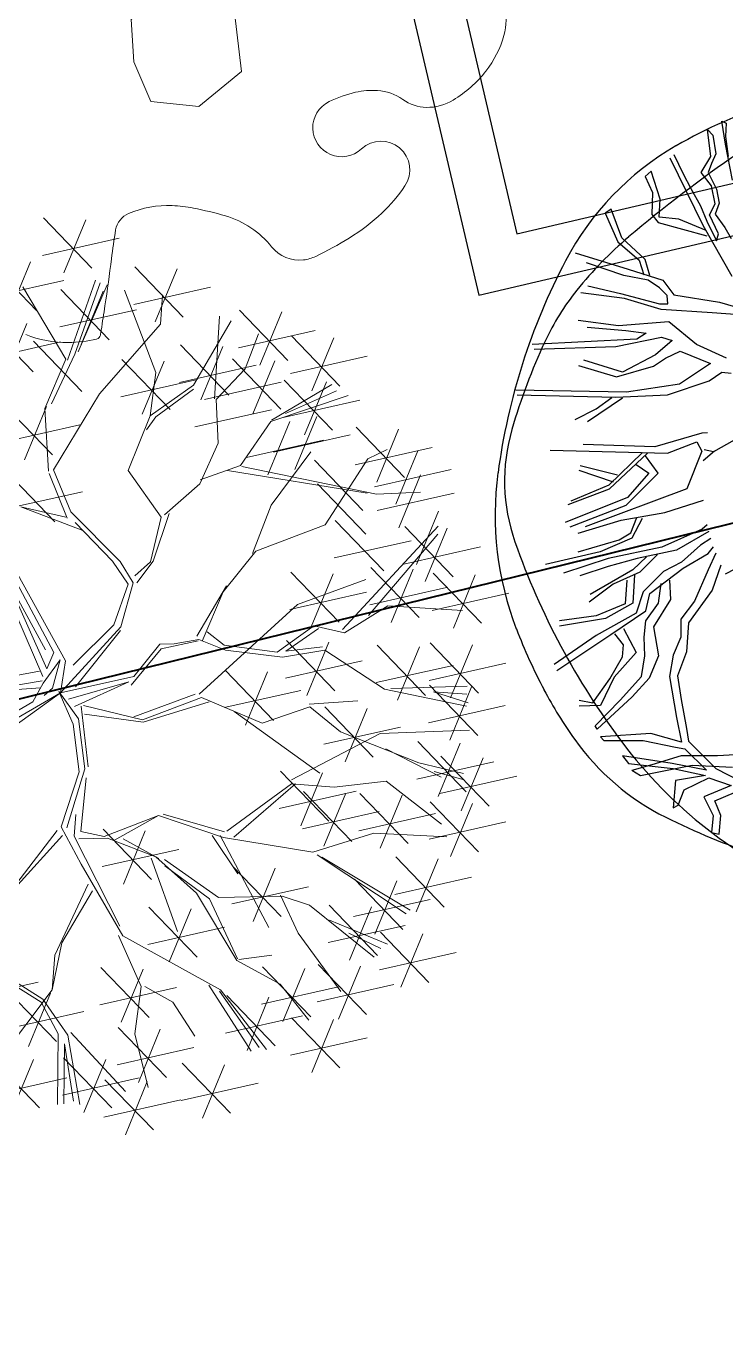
# Model space of a CAD drawing. Extents: x 2080 to 102394, y 2071 to 93424.
# Drawn here: x 86497.8 to 86621.1, y 76746.2 to 76977.4 of the extents above; entities that cross this region are included whole.
import ezdxf

# ---------------------------------------------------------------- set-up
doc = ezdxf.new("R2010")
doc.units = 0
doc.header["$LTSCALE"] = 20
doc.header["$MEASUREMENT"] = 0
for name, color, linetype, lineweight in [('fence', 13, 'FENCELINE2', 40), ('naval tree', 105, 'Continuous', 9), ('NEEM TREE', 84, 'Continuous', 5), ('tree', 60, 'Continuous', 0), ('tree1', 110, 'Continuous', 9)]:
    doc.layers.add(name, color=color, linetype=linetype, lineweight=lineweight)
doc.layers.add('proposed tree', color=3, linetype='Continuous')
doc.linetypes.add('FENCELINE2', pattern='A,0.25,-0.1,[132,ltypeshp.shx,S=0.1,R=0,X=-0.1,Y=0],-0.1,1', length=1.45)

# ---------------------------------------------------------------- blocks, each defined once
blk = doc.blocks.new('TREE')
at = {"layer": 'tree', "linetype": 'ByBlock'}
for p, q in [((0.442, 0.3992), (0.4563, 0.5066)), ((0.4097, 0.4715), (0.5049, 0.3949)), ((0.5469, 0.3728), (0.5612, 0.4802)), ((0.3638, 0.3439), (0.3781, 0.4513)), ((0.4091, 0.4286), (0.495, 0.4535)), ((0.4112, 0.3162), (0.4576, 0.4387)), ((0.5146, 0.4451), (0.6098, 0.3685)), ((0.3315, 0.4162), (0.4267, 0.3396)), ((0.514, 0.4023), (0.5999, 0.4271)), ((0.331, 0.3733), (0.4169, 0.3982)), ((0.4765, 0.2826), (0.4908, 0.3899)), ((0.3874, 0.2656), (0.4017, 0.373)), ((0.2815, 0.24), (0.2958, 0.3473)), ((0.4116, 0.3135), (0.5357, 0.3568)), ((0.4261, 0.3103), (0.5371, 0.3486)), ((0.4443, 0.3549), (0.5395, 0.2783)), ((0.5416, 0.3382), (0.4319, 0.3085)), ((0.4437, 0.312), (0.5296, 0.3369)), ((0.2492, 0.3123), (0.3445, 0.2357)), ((0.3309, 0.2942), (0.4112, 0.3162)), ((0.3427, 0.2907), (0.4261, 0.3103)), ((0.482, 0.194), (0.5517, 0.312)), ((0.5755, 0.2144), (0.5898, 0.3218)), ((0.2487, 0.2694), (0.3346, 0.2943)), ((0.258, 0.2288), (0.3309, 0.2942)), ((0.5433, 0.2867), (0.6385, 0.2101)), ((0.2028, 0.1723), (0.2171, 0.2796)), ((0.5427, 0.2438), (0.6286, 0.2687)), ((0.1705, 0.2446), (0.2658, 0.168)), ((0.4505, 0.1408), (0.4648, 0.2482)), ((0.545, 0.2352), (0.5826, 0.2612)), ((0.2186, 0.1635), (0.1881, 0.2282)), ((0.1881, 0.2282), (0.2188, 0.13)), ((0.2191, 0.1608), (0.2558, 0.2257)), ((0.23, 0.1627), (0.2643, 0.2243)), ((0.2643, 0.2243), (0.4012, 0.2418)), ((0.4012, 0.2418), (0.545, 0.2352)), ((0.0025, 0.0374), (0.0981, 0.2158)), ((0.4183, 0.2131), (0.5135, 0.1365)), ((0.0437, 0.0249), (0.1115, 0.1872)), ((0.4177, 0.1703), (0.5036, 0.1951)), ((0.4236, 0.1589), (0.482, 0.194)), ((0.525, 0.0834), (0.5393, 0.1908)), ((0.0159, 0.0397), (0.0879, 0.1775)), ((0.0879, 0.1775), (0.0377, 0.06)), ((0.099, 0.1765), (0.0428, 0.0471)), ((0.5067, 0.0974), (0.6118, 0.171)), ((0.2103, 0.0643), (0.2214, 0.1471)), ((0.2175, 0.0543), (0.23, 0.1627)), ((0.3358, 0.1329), (0.4236, 0.1589)), ((0.4028, 0.1499), (0.4277, 0.1511)), ((0.4236, 0.1589), (0.503, 0.136)), ((0.4277, 0.1511), (0.4981, 0.1322)), ((0.4927, 0.1557), (0.588, 0.0791)), ((0.503, 0.136), (0.6177, 0.1524)), ((0.6242, 0.0451), (0.6385, 0.1524)), ((0.311, 0.0476), (0.3358, 0.1329)), ((0.4922, 0.1129), (0.5781, 0.1377)), ((0.4961, 0.109), (0.5913, 0.0324)), ((0.5581, 0.0067), (0.5724, 0.1141)), ((0.5725, 0.0889), (0.6283, 0.1067)), ((0.5919, 0.1174), (0.6871, 0.0408)), ((0.0062, 0.0465), (-0.0561, 0.1003)), ((0.4533, 0.094), (0.5485, 0.0174)), ((0.4561, 0.0497), (0.5072, 0.0947)), ((0.5072, 0.0947), (0.5725, 0.0889)), ((0.5914, 0.0745), (0.6773, 0.0994)), ((-0.0133, 0.0293), (-0.0577, 0.0777)), ((-0.0029, 0.0338), (-0.0424, 0.0691)), ((0.1976, 0.0229), (0.2103, 0.0643)), ((0.6432, -0.043), (0.6575, 0.0644)), ((0, 0), (-0.1256, 0.0491)), ((-0.0378, 0.0249), (-0.1182, 0.0561)), ((0.0428, 0.0471), (0.0159, 0.0397)), ((0.2039, 0.0183), (0.2175, 0.0543)), ((0.2461, 0.0172), (0.311, 0.0476)), ((0.2494, 0.0148), (0.3232, 0.0414)), ((0.3168, 0.0458), (0.3889, 0.0329)), ((0.3889, 0.0329), (0.4561, 0.0497)), ((0.5252, 0.0362), (0.6111, 0.061)), ((0, 0), (-0.1317, 0.0372)), ((-0.0049, 0.0305), (-0.0378, 0.0249)), ((0.0395, 0.0323), (-0.0049, 0.0305)), ((-0.0022, 0.0143), (0.0395, 0.0323)), ((0, 0), (0.0437, 0.0249)), ((0.1342, 0.0011), (0.1976, 0.0229)), ((0.2143, 0.023), (0.2461, 0.0172)), ((0.3938, 0.0364), (0.4502, 0.0012)), ((0.5825, -0.0766), (0.5968, 0.0307)), ((0.6109, 0.0293), (0.7061, -0.0473)), ((-0.0003, 0.0032), (-0.0258, -0.0459)), ((-0.0193, 0.0171), (-0.0022, 0.0143)), ((-0.0003, 0.0032), (-0.0143, -0.0468)), ((0, 0), (0.0907, -0.0733)), ((0, 0), (0.1387, -0.0093)), ((0.0457, 0.0112), (0.1342, 0.0011)), ((0.1387, -0.0093), (0.2039, 0.0183)), ((0.2077, 0.0135), (0.2494, 0.0148)), ((0.5395, -0.1795), (0.4317, 0.012)), ((0.4502, 0.0012), (0.5332, 0.0068)), ((0.4662, 0.0016), (0.5615, -0.075)), ((0.5332, 0.0068), (0.6399, -0.0619)), ((0.5359, 0.0073), (0.6375, -0.0315)), ((0.6103, -0.0135), (0.6962, 0.0113)), ((0, -0.016), (0.0794, -0.0725)), ((0.0218, -0.0124), (0.1337, -0.0129)), ((0.4506, -0.0014), (0.5471, -0.1922)), ((0.4657, -0.0413), (0.5516, -0.0164)), ((0.5502, -0.0043), (0.6454, -0.0809)), ((0.634, -0.0433), (0.5572, -0.0031)), ((0.0037, -0.0378), (-0.0634, -0.105)), ((0.0794, -0.0725), (-0.0032, -0.0305)), ((0.0068, -0.04), (0.0464, -0.1257)), ((0.4988, -0.026), (0.594, -0.1026)), ((0.5497, -0.0472), (0.6356, -0.0223)), ((-0.0258, -0.0459), (-0.0782, -0.0994)), ((-0.0143, -0.0468), (-0.069, -0.1031)), ((-0.0027, -0.05), (0.0442, -0.1288)), ((0.4982, -0.0688), (0.5841, -0.044)), ((0.0776, -0.0784), (0.1507, -0.0801)), ((0.0907, -0.0733), (0.1551, -0.0736)), ((0.1507, -0.0801), (0.1961, -0.1171)), ((0.1551, -0.0736), (0.1692, -0.0909)), ((0.3552, -0.0987), (0.4322, -0.0745)), ((0.4322, -0.0745), (0.5351, -0.0711)), ((-0.0782, -0.0994), (-0.1625, -0.1303)), ((0.1692, -0.0909), (0.1988, -0.1166)), ((0.1997, -0.1222), (0.28, -0.1002)), ((0.2908, -0.0984), (0.2006, -0.1108)), ((0.28, -0.1002), (0.361, -0.1005)), ((0.361, -0.1005), (0.4605, -0.1592)), ((0.5143, -0.1912), (0.5286, -0.0838)), ((-0.069, -0.1031), (-0.1583, -0.1382)), ((-0.1491, -0.159), (-0.0787, -0.1133)), ((0.1285, -0.1649), (0.0414, -0.1124)), ((0.1988, -0.1166), (0.2115, -0.1592)), ((0.216, -0.1194), (0.2161, -0.1529)), ((0.4883, -0.2176), (0.5026, -0.1102)), ((0.5946, -0.21), (0.6089, -0.1026)), ((-0.1708, -0.1289), (-0.2851, -0.1315)), ((-0.1717, -0.1404), (-0.2819, -0.1338)), ((-0.1625, -0.1303), (-0.1885, -0.1908)), ((-0.1334, -0.1363), (-0.1611, -0.1553)), ((0.0442, -0.1288), (0.1326, -0.1893)), ((0.0464, -0.1257), (0.1304, -0.1758)), ((0.5623, -0.1377), (0.6576, -0.2143)), ((-0.1611, -0.1553), (-0.2266, -0.2977)), ((-0.1491, -0.159), (-0.1325, -0.1923)), ((0.2115, -0.1592), (0.2579, -0.2353)), ((0.2161, -0.1529), (0.2589, -0.2239)), ((0.4605, -0.1592), (0.5815, -0.1472)), ((0.5618, -0.1806), (0.6477, -0.1557)), ((0.5815, -0.1472), (0.612, -0.1616)), ((-0.4689, -0.1762), (-0.3736, -0.2528)), ((-0.1597, -0.1636), (-0.1316, -0.1979)), ((0.1304, -0.1758), (0.1582, -0.2744)), ((0.1323, -0.1698), (0.3363, -0.2026)), ((0.1725, -0.2857), (0.1868, -0.1784)), ((0.3553, -0.2704), (0.3696, -0.1631)), ((0.461, -0.2747), (0.4753, -0.1673)), ((0.5541, -0.1822), (0.6493, -0.2588)), ((-0.3996, -0.1841), (-0.39, -0.2748)), ((-0.1885, -0.1908), (-0.2354, -0.3106)), ((-0.1391, -0.291), (-0.1248, -0.1836)), ((-0.1325, -0.1923), (-0.0549, -0.2378)), ((-0.1316, -0.1979), (-0.1072, -0.2747)), ((0.323, -0.1981), (0.4182, -0.2747)), ((0.3363, -0.2026), (0.433, -0.2618)), ((0.4287, -0.2023), (0.5239, -0.2789)), ((0.5471, -0.1922), (0.5922, -0.2432)), ((0.5536, -0.2251), (0.6395, -0.2002)), ((-0.2062, -0.2186), (-0.3247, -0.2471)), ((-0.1713, -0.2187), (-0.0761, -0.2953)), ((-0.127, -0.208), (-0.0549, -0.2378)), ((-0.117, -0.2175), (-0.1065, -0.28)), ((0.1402, -0.2134), (0.2354, -0.29)), ((0.2589, -0.2239), (0.3265, -0.2433)), ((0.3224, -0.241), (0.4083, -0.2161)), ((0.5281, -0.2087), (0.6233, -0.2852)), ((-0.4283, -0.3326), (-0.414, -0.2253)), ((-0.4005, -0.2266), (-0.3951, -0.2756)), ((-0.3696, -0.2771), (-0.3029, -0.2434)), ((-0.3029, -0.2434), (-0.2099, -0.2306)), ((-0.1719, -0.2615), (-0.086, -0.2367)), ((-0.0549, -0.2378), (-0.0184, -0.3382)), ((-0.0107, -0.3337), (-0.0485, -0.2422)), ((0.1396, -0.2563), (0.2255, -0.2314)), ((0.145, -0.2292), (0.153, -0.3929)), ((0.2579, -0.2353), (0.3074, -0.2801)), ((0.2678, -0.3315), (0.2821, -0.2242)), ((0.3093, -0.2742), (0.2687, -0.2335)), ((0.2687, -0.2335), (0.3278, -0.2515)), ((0.3265, -0.2433), (0.3478, -0.2873)), ((0.5276, -0.2515), (0.6135, -0.2267)), ((-0.4606, -0.2603), (-0.3653, -0.3369)), ((-0.3247, -0.2471), (-0.3696, -0.2771)), ((0.2355, -0.2592), (0.3307, -0.3358)), ((0.4383, -0.3633), (0.4526, -0.256)), ((0.5209, -0.365), (0.5352, -0.2576)), ((-0.5252, -0.3762), (-0.5109, -0.2688)), ((-0.3696, -0.2771), (-0.5061, -0.2806)), ((-0.4611, -0.3032), (-0.3752, -0.2783)), ((-0.3951, -0.2756), (-0.4174, -0.327)), ((-0.39, -0.2748), (-0.4095, -0.3399)), ((-0.1137, -0.2701), (-0.1773, -0.3731)), ((-0.1072, -0.2747), (-0.1125, -0.3593)), ((0.1582, -0.2744), (0.2241, -0.3165)), ((0.2349, -0.3021), (0.3208, -0.2772)), ((0.3074, -0.2801), (0.3177, -0.3902)), ((0.3496, -0.2814), (0.5678, -0.2977)), ((0.5002, -0.3086), (0.5861, -0.2837)), ((-0.5575, -0.3039), (-0.4623, -0.3805)), ((-0.2391, -0.3055), (-0.2795, -0.3823)), ((-0.1097, -0.2945), (-0.1064, -0.3806)), ((-0.1024, -0.2878), (-0.0963, -0.3901)), ((0.3478, -0.2873), (0.4223, -0.3138)), ((0.3918, -0.2995), (0.5577, -0.3051)), ((0.4061, -0.291), (0.5013, -0.3676)), ((0.4886, -0.2927), (0.5839, -0.3693)), ((-0.5581, -0.3467), (-0.4722, -0.3219)), ((-0.3095, -0.4221), (-0.2952, -0.3147)), ((-0.2354, -0.3106), (-0.2065, -0.4818)), ((-0.1896, -0.4219), (-0.1753, -0.3146)), ((-0.0488, -0.3905), (-0.0267, -0.3225)), ((0.2241, -0.3165), (0.2233, -0.3781)), ((0.2263, -0.3133), (0.2777, -0.369)), ((0.4055, -0.3339), (0.4914, -0.309)), ((0.4223, -0.3138), (0.4886, -0.4089)), ((0.4881, -0.3355), (0.574, -0.3107)), ((-0.4174, -0.327), (-0.504, -0.3949)), ((-0.423, -0.3446), (-0.4971, -0.4018)), ((-0.4841, -0.411), (-0.423, -0.3446)), ((-0.4095, -0.3399), (-0.4823, -0.4217)), ((-0.4035, -0.3413), (-0.4222, -0.4649)), ((-0.0194, -0.3324), (-0.0839, -0.4803)), ((-0.0184, -0.3382), (0.0499, -0.4609)), ((-0.0076, -0.3361), (0.1127, -0.3689)), ((0.103, -0.4503), (0.1173, -0.343)), ((0.2241, -0.4422), (0.2384, -0.3349)), ((0.3499, -0.4463), (0.3642, -0.3389)), ((0.4915, -0.4444), (0.5058, -0.3371)), ((-0.4553, -0.4642), (-0.441, -0.3568)), ((-0.3417, -0.3498), (-0.2465, -0.4264)), ((-0.2219, -0.3496), (-0.1266, -0.4262)), ((-0.1125, -0.3593), (-0.1552, -0.4731)), ((-0.008, -0.3501), (0.1163, -0.3738)), ((0.1176, -0.3652), (0.2597, -0.428)), ((-0.2795, -0.3823), (-0.343, -0.4206)), ((-0.3423, -0.3926), (-0.2564, -0.3678)), ((-0.2759, -0.3869), (-0.2676, -0.4359)), ((-0.2224, -0.3925), (-0.1365, -0.3676)), ((-0.1064, -0.3806), (-0.1525, -0.4723)), ((-0.0591, -0.4848), (-0.0448, -0.3774)), ((0.0707, -0.378), (0.1659, -0.4546)), ((0.1127, -0.3689), (0.1499, -0.4241)), ((0.1919, -0.3699), (0.2871, -0.4465)), ((0.2233, -0.3781), (0.2612, -0.5033)), ((0.3176, -0.374), (0.4129, -0.4506)), ((0.4593, -0.3721), (0.5545, -0.4487)), ((-0.4876, -0.3919), (-0.3924, -0.4684)), ((-0.3657, -0.5011), (-0.3514, -0.3937)), ((-0.0963, -0.3901), (-0.0331, -0.4661)), ((0.0702, -0.4209), (0.1561, -0.396)), ((0.1007, -0.498), (0.115, -0.3907)), ((0.1913, -0.4128), (0.2772, -0.3879)), ((0.3171, -0.4168), (0.403, -0.392)), ((0.3177, -0.3902), (0.3763, -0.5062)), ((0.4013, -0.4879), (0.3244, -0.3975)), ((0.4039, -0.5086), (0.4182, -0.4012)), ((0.4587, -0.415), (0.5446, -0.3901)), ((-0.4882, -0.4347), (-0.4023, -0.4099)), ((-0.343, -0.4206), (-0.3958, -0.4885)), ((-0.0913, -0.4125), (0.0039, -0.4891)), ((0.0684, -0.4257), (0.1636, -0.5023)), ((0.1499, -0.4241), (0.2072, -0.4816)), ((-0.4421, -0.5359), (-0.4278, -0.4285)), ((-0.3986, -0.4717), (-0.3127, -0.4468)), ((-0.398, -0.4288), (-0.3028, -0.5054)), ((-0.2676, -0.4359), (-0.288, -0.4955)), ((-0.0919, -0.4553), (-0.006, -0.4305)), ((0.0678, -0.4686), (0.1537, -0.4437)), ((0.2597, -0.428), (0.35, -0.533)), ((0.3516, -0.5484), (0.3659, -0.441)), ((0.3716, -0.4363), (0.4668, -0.5128)), ((-0.4744, -0.4636), (-0.3791, -0.5402)), ((-0.2125, -0.4633), (-0.2516, -0.5788)), ((-0.0336, -0.4634), (-0.063, -0.5215)), ((-0.0331, -0.4661), (-0.0177, -0.5084)), ((0.0499, -0.4609), (0.1322, -0.517)), ((0.1527, -0.5685), (0.167, -0.4611)), ((0.2465, -0.4497), (0.2653, -0.5445)), ((0.3913, -0.4953), (0.3618, -0.4526)), ((0.3618, -0.4526), (0.3818, -0.5053)), ((0.371, -0.4791), (0.4569, -0.4543)), ((-0.4749, -0.5065), (-0.389, -0.4816)), ((-0.2093, -0.4822), (-0.2396, -0.5849)), ((-0.2065, -0.4818), (-0.235, -0.5955)), ((-0.1552, -0.4731), (-0.1424, -0.549)), ((-0.152, -0.475), (-0.1152, -0.5107)), ((0.0511, -0.4687), (0.0651, -0.6342)), ((0.0737, -0.6355), (0.0525, -0.4769)), ((0.2072, -0.4816), (0.2087, -0.5904)), ((0.272, -0.589), (0.2863, -0.4816)), ((0.3193, -0.4761), (0.4145, -0.5527)), ((-0.3471, -0.6137), (-0.3328, -0.5063)), ((-0.222, -0.6023), (-0.2077, -0.495)), ((-0.0177, -0.5084), (-0.0184, -0.6371)), ((0.1204, -0.4962), (0.2156, -0.5728)), ((0.2612, -0.5033), (0.2916, -0.568)), ((0.3187, -0.5189), (0.4046, -0.4941)), ((-0.1522, -0.6181), (-0.1379, -0.5107)), ((-0.063, -0.5215), (-0.0923, -0.6299)), ((0.1198, -0.539), (0.2057, -0.5142)), ((0.1322, -0.517), (0.1982, -0.6091)), ((0.2397, -0.5167), (0.335, -0.5933)), ((0.2765, -0.631), (0.2908, -0.5236)), ((-0.3794, -0.5414), (-0.2842, -0.618)), ((-0.2549, -0.5729), (-0.169, -0.548)), ((-0.2543, -0.53), (-0.1591, -0.6066)), ((-0.1845, -0.5458), (-0.0893, -0.6224)), ((-0.1424, -0.549), (-0.1582, -0.6188)), ((-0.0167, -0.5472), (0.0102, -0.6407)), ((-0.0129, -0.6396), (0.0014, -0.5323)), ((0.0432, -0.6451), (0.0575, -0.5377)), ((0.2392, -0.5595), (0.3251, -0.5347)), ((0.2658, -0.5304), (0.2845, -0.5748)), ((-0.38, -0.5843), (-0.2941, -0.5594)), ((-0.185, -0.5886), (-0.0991, -0.5638)), ((-0.0451, -0.5673), (0.0501, -0.6439)), ((0.1102, -0.6739), (0.1245, -0.5666)), ((0.2107, -0.6622), (0.225, -0.5548)), ((0.2442, -0.5587), (0.3395, -0.6353)), ((-0.0956, -0.6834), (-0.0813, -0.576)), ((-0.0457, -0.6102), (0.0402, -0.5853)), ((-0.0016, -0.637), (-0.0134, -0.5831)), ((0.0103, -0.6156), (0.0962, -0.5908)), ((0.0109, -0.5728), (0.1061, -0.6494)), ((0.1784, -0.5899), (0.2736, -0.6665)), ((0.2437, -0.6015), (0.3296, -0.5767)), ((-0.1864, -0.7024), (-0.1721, -0.595)), ((-0.1279, -0.6111), (-0.0326, -0.6877)), ((0.078, -0.6016), (0.1732, -0.6782)), ((0.1778, -0.6327), (0.2637, -0.6079)), ((-0.2187, -0.6301), (-0.1235, -0.7067)), ((-0.1284, -0.6539), (-0.0425, -0.6291)), ((0.0037, -0.7279), (0.018, -0.6205)), ((0.0774, -0.6445), (0.1633, -0.6196)), ((-0.2193, -0.6729), (-0.1334, -0.6481)), ((-0.0286, -0.6556), (0.0667, -0.7322)), ((-0.0291, -0.6984), (0.0568, -0.6736))]:
    blk.add_line(p, q, dxfattribs=at)
blk = doc.blocks.new('T3')
at = {"color": 3, "linetype": 'Continuous'}
blk.add_circle((0.0075, -0.0006), 0.0467, dxfattribs=at)
for centre, radius, start, end in [((0.1024, -0.0008), 0.4778, 86.5891, 106.3683), ((0.1171, 0.2465), 0.2301, 38.2099, 86.5855), ((0.0278, -0.1235), 0.5914, 95.7743, 119.9478), ((0.0157, -0.0047), 0.472, 51.5393, 95.7734), ((0.1287, -0.0904), 0.5712, 106.3689, 124.4478), ((-0.1006, 0.0992), 0.3344, 119.9475, 152.2845), ((-0.2125, -0.013), 0.6496, 9.9831, 38.21), ((0.7005, -0.9241), 1.5821, 124.4458, 130.3031), ((0.0312, 0.0148), 0.4471, 6.0223, 51.5393), ((-0.029, -0.0639), 0.4542, 130.3005, 141.2454), ((0.263, -0.0918), 0.745, 152.2851, 172.4004), ((-0.1535, 0.036), 0.2946, 141.2444, 154.9906), ((0.2312, -0.1435), 0.7191, 154.9924, 163.7785), ((-0.2858, -0.0259), 0.724, 358.8883, 9.9833), ((-0.0951, 0.0014), 0.5742, 350.2301, 6.0232), ((-0.2526, -0.0027), 0.2152, 163.7797, 199.3828), ((-0.1071, -0.0424), 0.3717, 172.3996, 201.0285), ((-0.198, -0.0276), 0.6362, 347.0493, 358.8877), ((0.3677, 0.2155), 0.8728, 199.3819, 216.8466), ((0.0738, -0.0277), 0.4027, 331.3474, 350.2303), ((0.1608, 0.0605), 0.6586, 201.0235, 207.8216), ((-0.0191, -0.0688), 0.4527, 316.7622, 347.0499), ((-0.0112, 0.0188), 0.4996, 296.8801, 331.348), ((0.0248, -0.0113), 0.5049, 207.8204, 215.5805), ((-0.1491, -0.1357), 0.2911, 215.5851, 243.3801), ((0.1028, 0.0169), 0.5417, 216.8467, 247.0462), ((0.0032, -0.0897), 0.4221, 285.3686, 316.7631), ((0.0747, 0.311), 0.7907, 243.3844, 260.1468), ((0.015, -0.0329), 0.4417, 260.1457, 296.8807), ((0.0246, -0.1677), 0.3412, 247.0472, 285.3699)]:
    blk.add_arc(centre, radius, start, end, dxfattribs=at)
blk = doc.blocks.new('A$C7C302BA0')
at = {"color": 102}
for p, q in [((-56.1, 106.1), (-54.86, 105.48)), ((-55.07, 99.3), (-56.1, 106.1)), ((-54.86, 105.48), (-55.07, 101.57)), ((-60.43, 103.63), (-58.78, 101.98)), ((-59.4, 95.6), (-60.43, 103.63)), ((-58.78, 101.98), (-57.96, 96.42)), ((-55.07, 101.57), (-54.25, 95.6)), ((-53.01, 88.59), (-55.07, 99.3)), ((-61.72, 75.18), (-71.45, 95.17)), ((-70.32, 96.21), (-67.64, 90.45)), ((-62.28, 90.86), (-59.4, 95.6)), ((-59.19, 93.54), (-60.22, 90.86)), ((-57.96, 96.42), (-59.19, 93.54)), ((-77.04, 91.31), (-78.82, 89.73)), ((-78.82, 89.73), (-76.64, 84.97)), ((-74.46, 82.99), (-77.04, 91.31)), ((-67.64, 90.45), (-65.37, 86.12)), ((-59.19, 86.95), (-62.28, 90.86)), ((-60.22, 90.86), (-57.75, 85.92)), ((-65.37, 86.12), (-62.49, 80.97)), ((-58.16, 81.59), (-59.19, 86.95)), ((-57.75, 85.92), (-56.93, 81.8)), ((-76.64, 84.97), (-76.84, 78.43)), ((-74.66, 77.63), (-74.46, 82.99)), ((-56.93, 81.8), (-58.16, 78.5)), ((-88.94, 80.01), (-90.72, 78.82)), ((-90.72, 78.82), (-86.96, 70.3)), ((-85.77, 71.49), (-88.94, 80.01)), ((-76.84, 78.43), (-75.05, 76.05)), ((-62.49, 80.97), (-60.63, 76.44)), ((-59.81, 78.3), (-58.16, 81.59)), ((-57.13, 72.74), (-59.81, 78.3)), ((-58.16, 78.5), (-55.28, 74.59)), ((-75.05, 76.05), (-60.57, 72.08)), ((-68.9, 77.04), (-74.66, 77.63)), ((-60.77, 73.67), (-68.9, 77.04)), ((-53.07, 60.05), (-61.72, 75.18)), ((-60.63, 76.44), (-57.75, 70.68)), ((-55.28, 74.59), (-53.42, 71.29)), ((-86.96, 70.3), (-80.61, 64.94)), ((-78.82, 65.14), (-85.77, 71.49)), ((-57.75, 70.68), (-57.13, 72.74)), ((-99.56, 67.07), (-83.89, 62.21)), ((-90.72, 62.23), (-96.28, 64.09)), ((-85.15, 60.38), (-90.72, 62.23)), ((-83.89, 62.21), (-73.61, 58.97)), ((-80.61, 64.94), (-79.22, 60.58)), ((-77.43, 60.38), (-78.82, 65.14)), ((-77.94, 58.94), (-85.15, 60.38)), ((-74.65, 56.67), (-77.94, 58.94)), ((-73.61, 58.97), (-70.37, 54.65)), ((-84.97, 53.57), (-97.94, 55.19)), ((-95.87, 57.29), (-86.18, 55.02)), ((-86.18, 55.02), (-74.65, 51.93)), ((-72.38, 54.41), (-74.65, 56.67)), ((-72.17, 51.93), (-72.38, 54.41)), ((-70.37, 54.65), (-56.86, 52.48)), ((-74.15, 50.32), (-84.97, 53.57)), ((-74.65, 51.93), (-72.17, 51.93)), ((-56.86, 52.48), (-42.26, 48.16)), ((-86.78, 45.43), (-98.75, 47)), ((-59.02, 49.24), (-74.15, 50.32)), ((-50.91, 48.7), (-59.02, 49.24)), ((-96, 45.03), (-84.62, 44.05)), ((-71.86, 46.6), (-86.78, 45.43)), ((-84.62, 44.05), (-78.53, 43.27)), ((-78.53, 43.27), (-81.28, 41.5)), ((-63.61, 39.93), (-71.86, 46.6)), ((-81.28, 41.5), (-112.3, 39.93)), ((-111.71, 38.56), (-87.56, 39.34)), ((-87.56, 39.34), (-74.02, 42.09)), ((-70.88, 41.11), (-75.78, 36.79)), ((-74.02, 42.09), (-70.88, 41.11)), ((-54.78, 35.81), (-63.61, 39.93)), ((-85.6, 31.69), (-96.99, 35.22)), ((-75.78, 36.79), (-85.6, 31.69)), ((-76.37, 33.46), (-72.84, 35.81)), ((-72.84, 35.81), (-68.52, 37.97)), ((-68.52, 37.97), (-59.49, 34.24)), ((-98.56, 33.65), (-87.37, 30.32)), ((-87.37, 30.32), (-76.37, 33.46)), ((-59.49, 34.24), (-68.72, 28.16)), ((-59.88, 29.14), (-56.15, 31.69)), ((-56.15, 31.69), (-53.42, 31.37)), ((-68.72, 28.16), (-84.42, 25.81)), ((-72.25, 25.02), (-59.88, 29.14)), ((-84.42, 25.81), (-117.21, 26.39)), ((-116.81, 25.02), (-87.56, 24.24)), ((-85.56, 24.01), (-95.95, 17.02)), ((-93.41, 20.84), (-88.74, 24.23)), ((-87.56, 24.24), (-72.25, 25.02)), ((-99.56, 17.66), (-93.41, 20.84)), ((-43.31, 16.77), (-58.6, 8.08)), ((-62.03, 13.63), (-76.02, 9.6)), ((-60.42, 13.68), (-62.03, 13.63)), ((-106.98, 8.54), (-72.21, 7.7)), ((-76.02, 9.6), (-97.23, 10.24)), ((-79.63, 7.91), (-89.59, -1.84)), ((-72.21, 7.7), (-63.51, 11.09)), ((-62.06, 8.31), (-66.48, -2.9)), ((-63.51, 11.09), (-62.06, 8.31)), ((-58.35, 8.23), (-61.72, 5.39)), ((-58.6, 8.08), (-61.34, 8.66)), ((-89.38, -2.9), (-78.14, 7.7)), ((-81.54, 4.31), (-77.72, 1.76)), ((-74.96, 1.76), (-78.78, 6.85)), ((-98.5, 2.61), (-88.32, -0.78)), ((-87.05, 1.13), (-98.07, 3.88)), ((-84.5, -7.77), (-74.96, 1.76)), ((-77.72, 1.76), (-84.08, -5.44)), ((0, 0), (-55.19, -28.15)), ((-101.68, -7.56), (-89.38, -2.9)), ((-89.59, -1.84), (-100.83, -6.5)), ((-66.48, -2.9), (-96.59, -14.13)), ((-84.08, -5.44), (-102.53, -12.86)), ((-73.05, -9.89), (-61.6, -6.29)), ((-101.04, -14.13), (-84.5, -7.77)), ((-85.99, -12.22), (-73.05, -9.89)), ((-83.06, -15.97), (-81.29, -11.42)), ((-98.71, -16.04), (-85.99, -12.22)), ((-79.77, -11.67), (-82.81, -17.49)), ((-61.96, -14.86), (-73.95, -20.22)), ((-59.98, -15.51), (-69.59, -21.06)), ((-60.44, -13.58), (-61.96, -14.86)), ((-98.75, -21.54), (-86.6, -18)), ((-82.81, -17.49), (-92.17, -21.54)), ((-86.6, -18), (-83.06, -15.97)), ((-59.39, -17.63), (-62.5, -19.55)), ((-92.17, -21.54), (-108.36, -25.33)), ((-73.95, -20.22), (-89.77, -23.53)), ((-78.44, -23.09), (-82.49, -26.88)), ((-69.59, -21.06), (-81.23, -23.59)), ((-75.16, -22.33), (-80.47, -27.64)), ((-62.5, -19.55), (-68.07, -24.6)), ((-67.56, -26.37), (-60.23, -22.08)), ((-60.23, -22.08), (-58.61, -20.07)), ((-57.93, -21.96), (-60.23, -26.88)), ((-89.77, -23.53), (-103.03, -27.87)), ((-89.83, -25.87), (-98.18, -28.65)), ((-82.49, -26.88), (-95.15, -34.22)), ((-81.23, -23.59), (-89.83, -25.87)), ((-77.43, -33.96), (-67.56, -26.37)), ((-68.07, -24.6), (-73.38, -27.39)), ((-60.23, -26.88), (-64.27, -36.24)), ((-56.44, -25.54), (-59.02, -32.89)), ((-80.47, -27.64), (-88.31, -31.18)), ((-84.27, -29.92), (-84.77, -37)), ((-81.99, -28.4), (-82.49, -36.74)), ((-73.38, -27.39), (-79.46, -33.46)), ((-74.9, -36.74), (-74.14, -30.93)), ((-71.61, -29.92), (-71.36, -35.73)), ((-88.31, -31.18), (-95.4, -36.49)), ((-79.46, -33.46), (-81.48, -39.78)), ((-78.7, -39.02), (-77.43, -33.96)), ((-59.02, -32.89), (-66.05, -42.62)), ((-84.77, -37), (-93.37, -40.54)), ((-82.49, -36.74), (-90.59, -41.3)), ((-78.7, -42.06), (-74.9, -36.74)), ((-71.36, -35.73), (-76.42, -43.83)), ((-64.27, -36.24), (-68.32, -41.55)), ((-93.37, -40.54), (-104.26, -42.06)), ((-90.59, -41.3), (-104.26, -43.57)), ((-81.48, -39.78), (-93.37, -46.36)), ((-89.07, -46.1), (-78.7, -39.02)), ((-79.2, -46.86), (-78.7, -42.06)), ((-68.32, -41.55), (-68.32, -46.86)), ((-66.05, -42.62), (-66.59, -51.26)), ((-93.37, -46.36), (-105.77, -54.96)), ((-105.02, -56.73), (-89.07, -46.1)), ((-85.28, -49.14), (-87.81, -45.85)), ((-85.28, -44.33), (-81.48, -51.41)), ((-76.42, -43.83), (-74.9, -52.43)), ((-85.53, -52.68), (-85.28, -49.14)), ((-78.95, -52.43), (-79.2, -46.86)), ((-68.32, -46.86), (-70.6, -52.17)), ((-89.33, -59.25), (-85.53, -52.68)), ((-81.48, -51.41), (-88.06, -58.75)), ((-79.96, -58.5), (-78.95, -52.43)), ((-74.9, -52.43), (-77.69, -59)), ((-70.6, -52.17), (-71.61, -58.5)), ((-66.59, -51.26), (-69.29, -58.29)), ((-94.39, -66.34), (-89.33, -59.25)), ((-88.06, -58.75), (-92.11, -67.1)), ((-86.29, -65.58), (-79.96, -58.5)), ((-77.69, -59), (-82.75, -64.57)), ((-71.61, -58.5), (-69.59, -70.64)), ((-69.29, -58.29), (-68.21, -65.31)), ((-98.44, -65.58), (-94.39, -66.34)), ((-93.63, -73.17), (-86.29, -65.58)), ((-82.75, -64.57), (-93.12, -74.18)), ((-68.21, -65.31), (-66.59, -73.96)), ((-92.11, -67.1), (-98.44, -67.35)), ((-93.12, -74.18), (-93.63, -73.17)), ((-69.59, -70.64), (-68.07, -77.97)), ((-77.18, -75.44), (-92.11, -76.45)), ((-92.11, -76.45), (-91.1, -77.47)), ((-91.1, -77.47), (-79.46, -77.47)), ((-79.46, -77.47), (-69.84, -79.49)), ((-68.07, -77.97), (-77.18, -75.44)), ((-66.59, -73.96), (-66.05, -77.74)), ((-69.84, -79.49), (-67.06, -79.99)), ((-67.06, -79.99), (-60.73, -86.32)), ((-66.05, -77.74), (-57.94, -85.84)), ((-48.75, -81.52), (-57.4, -82.06)), ((-70.85, -84.29), (-85.53, -82.02)), ((-85.53, -82.02), (-83.76, -84.29)), ((-83.76, -84.29), (-70.6, -85.81)), ((-76.86, -84.76), (-82.84, -86.42)), ((-64.95, -84.92), (-80.19, -87.97)), ((-68.21, -82.06), (-76.86, -84.76)), ((-60.73, -86.32), (-70.85, -84.29)), ((-57.4, -82.06), (-68.21, -82.06)), ((-53.03, -85.47), (-64.95, -84.92)), ((-80.19, -87.97), (-82.84, -86.42)), ((-70.6, -85.81), (-60.98, -87.84)), ((-69.84, -89.35), (-70.6, -97.45)), ((-60.98, -87.84), (-69.84, -89.35)), ((-67.31, -92.14), (-59.97, -88.59)), ((-59.97, -88.59), (-53.39, -90.87)), ((-57.94, -85.84), (-50.37, -89.63)), ((-69.08, -96.69), (-67.31, -92.14)), ((-53.39, -90.87), (-61.49, -94.16)), ((-58.2, -95.42), (-52.38, -92.89)), ((-70.6, -97.45), (-69.08, -96.69)), ((-61.49, -94.16), (-58.71, -99.72)), ((-56.43, -99.72), (-58.2, -95.42)), ((-58.71, -99.72), (-59.21, -104.78)), ((-56.94, -105.29), (-56.43, -99.72)), ((-59.21, -104.78), (-56.94, -105.29))]:
    blk.add_line(p, q, dxfattribs=at)
at = {"color": 102, "xscale": 253.5657267839997, "yscale": 253.5657267839997, "zscale": 253.5657267839738}
blk.add_blockref('T3', (-1.89, 0.15), dxfattribs=at)
blk = doc.blocks.new('tree1')
at = {"layer": 'tree1', "lineweight": 5}
for points in [[(2247.1117, 2114.2438, -0.129022), (2247.1028, 2114.2077, -0.098712), (2247.0717, 2114.1706, -0.089238), (2247.0254, 2114.1453, -0.142039), (2246.9918, 2114.144, -0.15262), (2246.966, 2114.1597, 0.140489), (2246.9385, 2114.1773, 0.072733), (2246.9124, 2114.1811, 0.056149), (2246.8785, 2114.1773, 1.162721), (2246.9039, 2114.1127, -0.889956), (2246.9451, 2114.0574, -0.057497), (2246.9104, 2114.0314, -0.050194), (2246.8652, 2114.0108, -0.027152), (2246.8206, 2113.9984, -0.081841), (2246.8052, 2113.9975, -0.259828), (2246.7712, 2114.0216, 0.154361), (2246.7252, 2114.0708, 0.023636), (2246.6897, 2114.0886, 0.036054), (2246.6652, 2114.0974, 0.113837), (2246.6116, 2114.0999, 0.255021), (2246.5919, 2114.0841, 0.010023), (2246.5791, 2114.0512, -0.006166), (2246.5586, 2113.9975, -0.000987), (2246.5476, 2113.9699, -0.004807), (2246.5453, 2113.9642, -0.301336), (2246.5397, 2113.9605, -0.053993), (2246.5053, 2113.9642, -0.098949), (2246.4573, 2113.9853, -0.166928)], [(2246.342, 2115.066, -0.000002), (2246.3187, 2115.096, -0.000001), (2246.2838, 2115.1409, -0.000003)]]:
    blk.add_lwpolyline(points, format="xyb", dxfattribs=at)
blk.add_lwpolyline([(2246.7912, 2114.3085), (2246.7834, 2114.2369), (2246.7236, 2114.2071), (2246.6685, 2114.2261), (2246.6593, 2114.2776), (2246.6675, 2114.3281), (2246.6985, 2114.3456), (2246.7397, 2114.3291)], close=True, dxfattribs=at)

msp = doc.modelspace()

# ---------------------------------------------------------------- linework, layer by layer
at = {"ltscale": 0.5}
for points in [[(86577.597, 76930.003), (86875.537, 76999.774), (86849.544, 77110.771), (86551.604, 77041)], [(86584.308, 76940.818), (86864.722, 77006.485), (86842.833, 77099.956), (86562.419, 77034.29)]]:
    msp.add_lwpolyline(points, close=True, dxfattribs=at)
at = {"layer": 'fence', "linetype": 'Continuous'}
msp.add_lwpolyline([(86006.734, 76736.162), (86242.874, 76796.204), (86811.336, 76936.381), (87230.006, 77014.978)], dxfattribs=at)

# ---------------------------------------------------------------- block references
at = {"layer": 'naval tree', "linetype": 'Continuous', "xscale": 145.6532754084826, "yscale": 145.6532754084765, "zscale": 145.6532754084701, "rotation": 13.01607038379341}
msp.add_blockref('tree1', (-162950.691, -296768.971), dxfattribs=at)
at = {"layer": 'NEEM TREE', "linetype": 'Continuous', "extrusion": (0.00224, -0.003541, 0.999991), "xscale": 113.4815364439973, "yscale": 113.4815364440012, "zscale": 113.4815364440176, "rotation": 51.50199717107899}
msp.add_blockref('TREE', (86503.652, 76860.051, -78.365), dxfattribs=at)
at = {"layer": 'proposed tree', "xscale": 0.5950413223181386, "yscale": 0.5950413223181386, "zscale": 0.5950413223140496}
msp.add_blockref('A$C7C302BA0', (86653.845, 76897.546), dxfattribs=at)
msp.add_blockref('A$C7C302BA0', (86653.845, 76897.546), dxfattribs=at)

doc.saveas('drawing.dxf')
